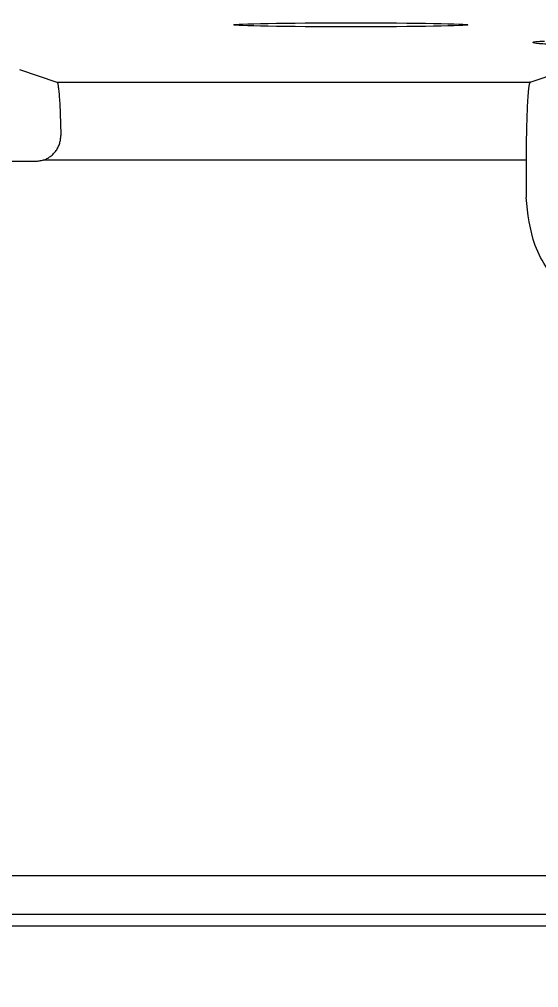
# Model space of a CAD drawing. Extents: x 0 to 3160, y 0 to 2315.
# Drawn here: x 1014.09 to 1034.05, y 454.48 to 491.67 of the extents above; entities that cross this region are included whole.
import ezdxf

# ---------------------------------------------------------------- set-up
doc = ezdxf.new("R2010")
doc.units = 0
doc.header["$LTSCALE"] = 10
doc.header["$MEASUREMENT"] = 0
doc.header["$PDMODE"] = 3
doc.header["$PDSIZE"] = -10
doc.layers.get('0').update_dxf_attribs({"linetype": 'CONTINUOUS'})
doc.layers.get('DEFPOINTS').update_dxf_attribs({"linetype": 'CONTINUOUS'})
doc.styles.add('Daelim Dimension', font='')
doc.styles.get('Daelim Dimension').set_extended_font_data('나눔고딕')
doc.dimstyles.new('DEFAULT', dxfattribs={"dimscale": 2, "dimtxt": 2, "dimasz": 2, "dimexe": 0, "dimexo": 2, "dimgap": 1, "dimtad": 1, "dimdec": 1, "dimzin": 9, "dimdsep": 46, "dimtxsty": 'Daelim Dimension', "dimcen": 0.5, "dimclrd": 252, "dimclre": 252, "dimclrt": 3, "dimadec": 1, "dimazin": 0, "dimtfac": 1, "dimtdec": 1, "dimtix": 1, "dimtmove": 0, "dimatfit": 3, "dimfxl": 1, "dimtolj": 1, "dimtzin": 1, "dimlwd": 9, "dimlwe": 9, "dimarcsym": 0})

# ---------------------------------------------------------------- blocks, each defined once
blk = doc.blocks.new('*D11')
at = {"color": 5, "lineweight": 9, "ltscale": 0.5, "transparency": 16777216}
for p, q in [((941.832, 496.19), (941.832, 325.19)), ((1141.832, 496.19), (1141.832, 325.19)), ((949.832, 327.19), (1133.832, 327.19))]:
    blk.add_line(p, q, dxfattribs=at)
at = {"color": 5, "ltscale": 0.5, "transparency": 16777216}
for points in [[(949.832, 328.523), (949.832, 325.857), (941.832, 327.19)], [(1133.832, 328.523), (1133.832, 325.857), (1141.832, 327.19)]]:
    blk.add_solid(points, dxfattribs=at)
at = {"layer": 'DEFPOINTS', "color": 0, "ltscale": 0.5, "transparency": 16777216}
for p in [(941.832, 500.19), (1141.832, 500.19), (1141.832, 327.19)]:
    blk.add_point(p, dxfattribs=at)
at = {"color": 7, "ltscale": 0.5, "transparency": 16777216, "insert": (1041.832, 339.125), "char_height": 20, "attachment_point": 5, "style": 'Daelim Dimension'}
blk.add_mtext('\\A1;{\\H0.75x;벽배관참고:110~200}', dxfattribs=at)

msp = doc.modelspace()

# ---------------------------------------------------------------- linework, layer by layer
at = {"color": 7, "linetype": 'Continuous', "lineweight": 15}
for p, q in [((1014.094, 489.746), (1015.54, 489.265)), ((1033.722, 489.265), (1035.169, 489.747)), ((1015.54, 489.265), (1033.722, 489.265)), ((1014.694, 486.215), (990.832, 486.215)), ((1033.567, 486.265), (1015.009, 486.265)), ((1033.567, 486.265), (1033.567, 484.832)), ((1171.845, 456.832), (911.818, 456.832))]:
    msp.add_line(p, q, dxfattribs=at)
at = {"color": 8, "linetype": 'Continuous', "lineweight": 15}
for p, q in [((912.267, 458.779), (1039.129, 458.779)), ((1044.55, 457.281), (912.267, 457.281))]:
    msp.add_line(p, q, dxfattribs=at)
at = {"color": 7, "linetype": 'Continuous', "lineweight": 15}
msp.add_ellipse((1026.832, 491.465), major_axis=(4.5, 0), ratio=0.017455, dxfattribs=at)
at = {"color": 8, "linetype": 'Continuous', "lineweight": 15}
msp.add_open_spline([(1043.082, 490.555), (1042.947, 490.556), (1041.903, 490.561), (1040.11, 490.58), (1037.859, 490.611), (1036.043, 490.65), (1034.745, 490.694), (1033.986, 490.739), (1033.776, 490.785), (1033.874, 490.819), (1034.2, 490.838), (1034.274, 490.842)], degree=3, knots=[0, 0, 0, 0, 0.020551, 0.15885, 0.300089, 0.441332, 0.579644, 0.712437, 0.837728, 0.963018, 1, 1, 1, 1], dxfattribs=at)
at = {"color": 7, "linetype": 'Continuous', "lineweight": 15}
for points, knots in [([(1015.54, 489.265), (1015.543, 489.263), (1015.549, 489.259), (1015.558, 489.239), (1015.568, 489.209), (1015.577, 489.168), (1015.591, 489.089), (1015.609, 488.944), (1015.63, 488.694), (1015.649, 488.385), (1015.663, 488.067), (1015.673, 487.766), (1015.681, 487.499), (1015.684, 487.311), (1015.686, 487.216)], [0, 0, 0, 0, 0.048993, 0.097731, 0.146391, 0.195149, 0.244183, 0.372134, 0.500209, 0.628112, 0.756133, 0.837537, 0.918551, 1, 1, 1, 1]), ([(1033.722, 489.265), (1033.719, 489.263), (1033.713, 489.26), (1033.705, 489.244), (1033.697, 489.22), (1033.688, 489.188), (1033.68, 489.147), (1033.672, 489.098), (1033.657, 488.988), (1033.636, 488.772), (1033.611, 488.382), (1033.591, 487.909), (1033.58, 487.463), (1033.573, 487.095), (1033.57, 486.823), (1033.568, 486.546), (1033.567, 486.359), (1033.567, 486.265)], [0, 0, 0, 0, 0.034602, 0.068961, 0.103177, 0.137346, 0.171569, 0.205943, 0.240566, 0.370365, 0.500245, 0.629975, 0.759788, 0.82009, 0.879872, 0.939665, 1, 1, 1, 1]), ([(1015.009, 486.265), (1015.034, 486.274), (1015.084, 486.292), (1015.155, 486.326), (1015.224, 486.365), (1015.311, 486.425), (1015.411, 486.512), (1015.512, 486.634), (1015.592, 486.769), (1015.648, 486.914), (1015.682, 487.065), (1015.685, 487.166), (1015.686, 487.216)], [0, 0, 0, 0, 0.063008, 0.125489, 0.187846, 0.250481, 0.375834, 0.500376, 0.625152, 0.750123, 0.874082, 1, 1, 1, 1]), ([(1015.009, 486.265), (1014.983, 486.258), (1014.932, 486.242), (1014.853, 486.226), (1014.774, 486.216), (1014.72, 486.215), (1014.694, 486.215)], [0, 0, 0, 0, 0.25077, 0.49995, 0.749156, 1, 1, 1, 1]), ([(1036.873, 480.156), (1036.826, 480.164), (1036.446, 480.229), (1035.816, 480.645), (1035.006, 481.264), (1034.362, 482.072), (1033.737, 483.234), (1033.634, 484.202), (1033.567, 484.832)], [0, 0, 0, 0, 0.023765, 0.189325, 0.358355, 0.527338, 0.692767, 1, 1, 1, 1])]:
    msp.add_open_spline(points, degree=3, knots=knots, dxfattribs=at)

# ---------------------------------------------------------------- dimensions: what is measured, and where the dimension line sits
at = {"color": 5, "ltscale": 0.5}
dim = msp.add_linear_dim(base=(1141.832, 327.19), p1=(941.832, 500.19), p2=(1141.832, 500.19), text='{\\H0.75x;벽배관참고:110~<>}', dimstyle='DEFAULT', override={"dimtxt": 10, "dimasz": 4, "dimexe": 1, "dimdec": 0, "dimclrd": 5, "dimclre": 5, "dimclrt": 7}, dxfattribs=at)
dim.commit()
dim.dimension.update_dxf_attribs({"geometry": '*D11', "text_midpoint": (1041.832, 339.125)})

doc.saveas('drawing.dxf')
